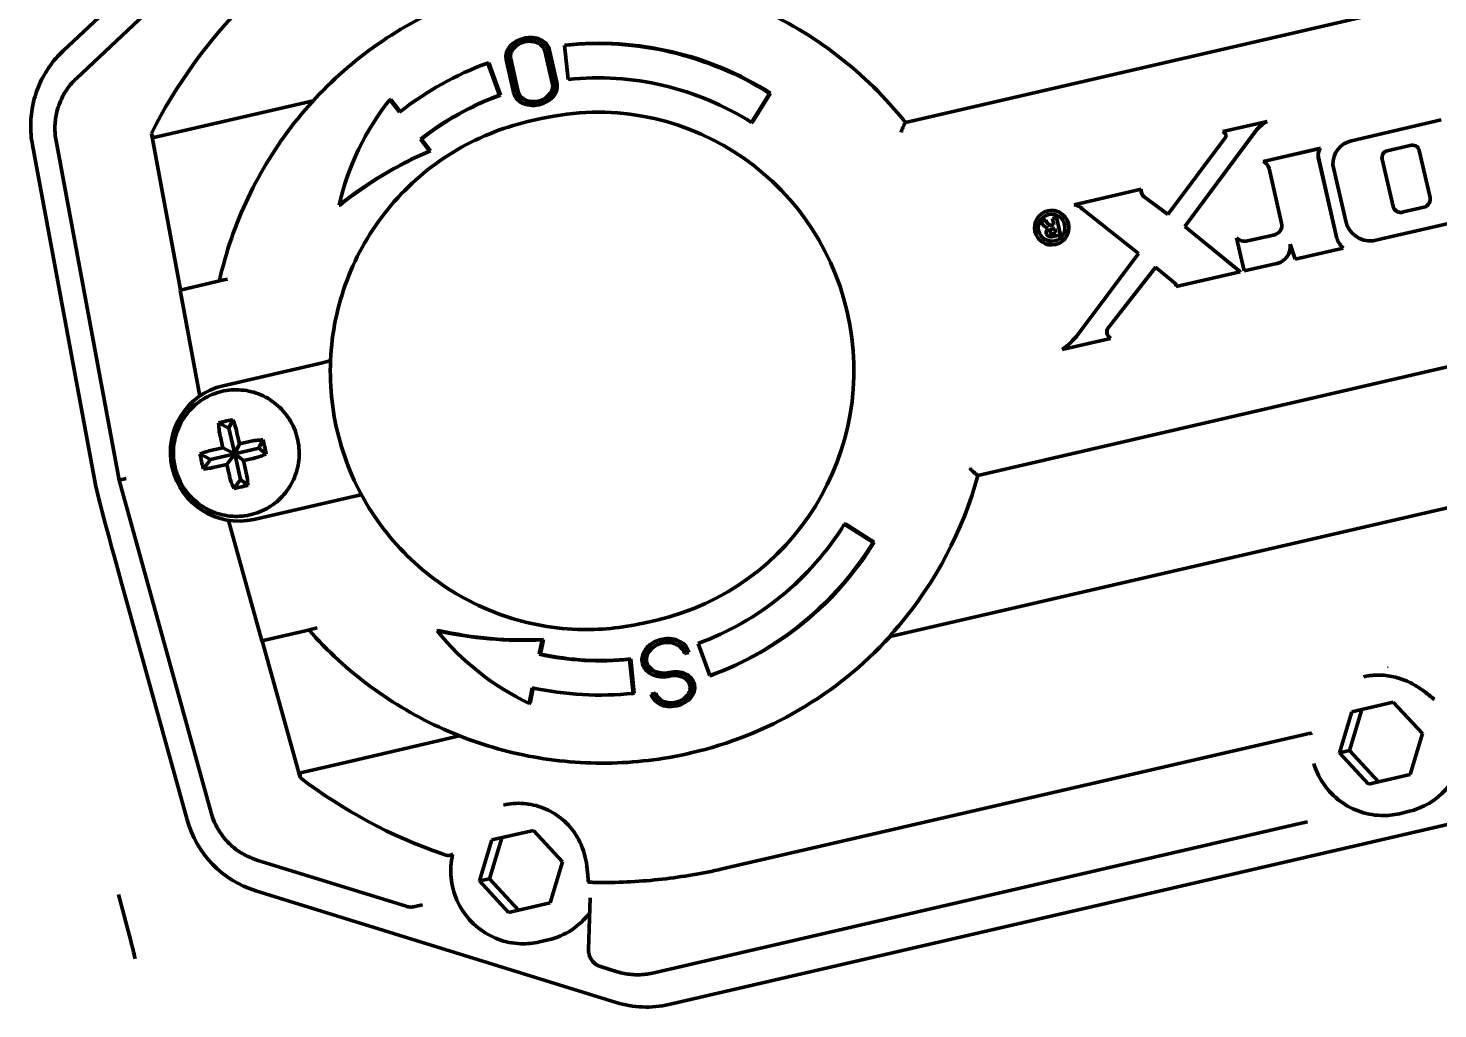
# Model space of a CAD drawing. Header units: inches. Extents: x 11 to 1621, y 11 to 1332.
# Drawn here: x 1264.19 to 1267.427, y 302.625 to 304.875 of the extents above; entities that cross this region are included whole.
import ezdxf

# ---------------------------------------------------------------- set-up
doc = ezdxf.new("R2010")
doc.units = ezdxf.units.IN
doc.header["$LTSCALE"] = 48
doc.header["$MEASUREMENT"] = 0
doc.layers.add('Dimension (ANSI)', color=7, linetype='Continuous', lineweight=25)
doc.layers.add('Visible (ANSI)', color=7, linetype='Continuous', lineweight=50)
doc.styles.add('Dimension Text', font='tahoma.ttf')
doc.dimstyles.new('ELC FT', dxfattribs={"dimscale": 48, "dimtxt": 0.12, "dimasz": 0.098425, "dimexe": 0.05, "dimexo": 0.1, "dimgap": 0.031496, "dimtad": 1, "dimdec": 5, "dimzin": 3, "dimdsep": 46, "dimlunit": 4, "dimtxsty": 'Dimension Text', "dimcen": 0.09, "dimdle": 0.5, "dimclrd": 5, "dimclre": 5, "dimclrt": 256, "dimadec": 1, "dimazin": 3, "dimtfac": 0.833333, "dimtofl": 0, "dimtmove": 0, "dimatfit": 3, "dimfxl": 0, "dimfrac": 2, "dimtolj": 1, "dimtzin": 0, "dimlwd": 25, "dimlwe": 25, "dimarcsym": 0})

# ---------------------------------------------------------------- blocks, each defined once
blk = doc.blocks.new('*D39')
at = {"layer": 'Defpoints', "color": 0, "linetype": 'Continuous', "transparency": 16777216}
for p in [(1445.072, 324.1902), (1247.197, 313.6302), (1445.072, 253.6927)]:
    blk.add_point(p, dxfattribs=at)
at = {"layer": 'Dimension (ANSI)', "color": 5, "linetype": 'Continuous', "lineweight": 25, "transparency": 16777216}
for p, q in [((1445.072, 319.3902), (1445.072, 251.2927)), ((1247.197, 308.8302), (1247.197, 251.2927)), ((1251.9214, 253.6927), (1440.3476, 253.6927))]:
    blk.add_line(p, q, dxfattribs=at)
at = {"layer": 'Dimension (ANSI)', "color": 5, "linetype": 'Continuous', "transparency": 16777216}
for points in [[(1251.9214, 254.4801), (1251.9214, 252.9053), (1247.197, 253.6927)], [(1440.3476, 254.4801), (1440.3476, 252.9053), (1445.072, 253.6927)]]:
    blk.add_solid(points, dxfattribs=at)
at = {"layer": 'Dimension (ANSI)', "linetype": 'Continuous', "lineweight": 25, "transparency": 16777216, "insert": (1346.1345, 258.8408), "char_height": 5.76, "attachment_point": 5, "style": 'Dimension Text'}
blk.add_mtext('\\A1;16\'-5 7/8"', dxfattribs=at)

msp = doc.modelspace()

# ---------------------------------------------------------------- linework, layer by layer
at = {"layer": 'Visible (ANSI)'}
for p, q in [((1264.26956, 304.823196), (1264.901177, 305.416606)), ((1268.656006, 305.225041), (1266.204423, 304.659049)), ((1264.300401, 304.760331), (1264.561961, 305.00607)), ((1265.329387, 304.852588), (1265.326883, 304.85201)), ((1265.376203, 304.823139), (1265.39374, 304.747304)), ((1265.384285, 304.824002), (1265.386789, 304.82458)), ((1265.401364, 304.750045), (1265.384285, 304.824002)), ((1265.386789, 304.82458), (1265.403867, 304.750623)), ((1265.421281, 304.836175), (1265.423785, 304.836753)), ((1265.429592, 304.757884), (1265.421281, 304.836175)), ((1265.24515, 304.795512), (1265.247653, 304.79609)), ((1265.272, 304.721502), (1265.24515, 304.795512)), ((1265.247653, 304.79609), (1265.274504, 304.72208)), ((1265.304447, 304.728722), (1265.287119, 304.803777)), ((1265.295215, 304.804425), (1265.297718, 304.805003)), ((1265.312762, 304.728435), (1265.295215, 304.804425)), ((1265.297718, 304.805003), (1265.315265, 304.729013)), ((1265.401364, 304.750045), (1265.403867, 304.750623)), ((1265.272, 304.721502), (1265.274504, 304.72208)), ((1265.312762, 304.728435), (1265.315265, 304.729013)), ((1265.850957, 304.659097), (1265.892219, 304.725765)), ((1265.894722, 304.726343), (1265.85346, 304.659675)), ((1265.892219, 304.725765), (1265.894722, 304.726343)), ((1264.843913, 304.708601), (1264.574806, 304.646473)), ((1265.020035, 304.711215), (1265.022539, 304.711793)), ((1265.042333, 304.682482), (1265.020035, 304.711215)), ((1265.022539, 304.711793), (1265.044168, 304.683921)), ((1265.362045, 304.699707), (1265.364549, 304.700285)), ((1265.337344, 304.660896), (1265.367386, 304.667832)), ((1265.850957, 304.659097), (1265.85346, 304.659675)), ((1267.035008, 304.661521), (1266.933232, 304.63808)), ((1267.035008, 304.661521), (1267.035258, 304.661579)), ((1267.434651, 304.664721), (1267.228725, 304.617179)), ((1264.3982, 303.837992), (1264.253587, 304.616634)), ((1264.539476, 304.274665), (1264.472734, 304.634026)), ((1264.478212, 304.624173), (1264.574806, 304.646473)), ((1265.090533, 304.62037), (1265.093036, 304.620948)), ((1265.111395, 304.593485), (1265.090533, 304.62037)), ((1265.093036, 304.620948), (1265.113899, 304.594063)), ((1266.938819, 304.624109), (1266.806958, 304.448071)), ((1266.845737, 304.420138), (1267.007867, 304.638505)), ((1267.008118, 304.638563), (1266.845987, 304.420196)), ((1266.933232, 304.63808), (1266.933482, 304.638138)), ((1264.344946, 303.82372), (1264.199353, 304.607638)), ((1265.111395, 304.593485), (1265.113899, 304.594063)), ((1267.157085, 304.599643), (1267.025893, 304.569696)), ((1267.026143, 304.569754), (1267.157335, 304.599701)), ((1267.157085, 304.599643), (1267.157335, 304.599701)), ((1267.311026, 304.593948), (1267.36324, 304.606003)), ((1267.36349, 304.606061), (1267.36324, 304.606003)), ((1267.384606, 304.594417), (1267.408769, 304.489757)), ((1267.025893, 304.569696), (1267.026143, 304.569754)), ((1267.039681, 304.553518), (1267.068275, 304.428276)), ((1267.195176, 304.392676), (1267.15264, 304.578982)), ((1267.152891, 304.57904), (1267.195427, 304.392734)), ((1267.185793, 304.561872), (1267.215644, 304.432571)), ((1267.299589, 304.574566), (1267.299338, 304.574508)), ((1267.324285, 304.466453), (1267.299338, 304.574508)), ((1267.324535, 304.466511), (1267.299589, 304.574566)), ((1266.745632, 304.505648), (1266.591727, 304.470116)), ((1266.745632, 304.505648), (1266.745882, 304.505706)), ((1266.752297, 304.488436), (1266.752547, 304.488494)), ((1266.806958, 304.448071), (1266.752297, 304.488436)), ((1266.752547, 304.488494), (1266.807075, 304.448228)), ((1264.905933, 304.469492), (1264.90343, 304.468914)), ((1266.531066, 304.456111), (1266.531316, 304.456169)), ((1266.610157, 304.461152), (1266.739929, 304.358587)), ((1267.394879, 304.464423), (1267.347921, 304.453582)), ((1266.526195, 304.434799), (1266.516127, 304.432474)), ((1266.526195, 304.434799), (1266.526446, 304.434857)), ((1266.54534, 304.424118), (1266.539436, 304.422755)), ((1266.551157, 304.440562), (1266.541953, 304.438437)), ((1266.541953, 304.438437), (1266.54534, 304.424118)), ((1266.551408, 304.44062), (1266.551157, 304.440562)), ((1266.560225, 304.401286), (1266.551157, 304.440562)), ((1266.551408, 304.44062), (1266.560475, 304.401343)), ((1267.297628, 304.391555), (1267.485388, 304.434903)), ((1266.370884, 303.84896), (1268.820964, 304.414605)), ((1266.540117, 304.414005), (1266.547292, 304.415661)), ((1266.540442, 304.396718), (1266.560225, 304.401286)), ((1266.54963, 304.405535), (1266.541635, 304.403689)), ((1266.547292, 304.415661), (1266.54963, 304.405535)), ((1266.560225, 304.401286), (1266.560475, 304.401343)), ((1266.845987, 304.420196), (1266.845737, 304.420138)), ((1266.97286, 304.316552), (1266.845737, 304.420138)), ((1266.845987, 304.420196), (1266.97311, 304.31661)), ((1266.96479, 304.394218), (1266.96504, 304.394276)), ((1266.96479, 304.394218), (1266.982181, 304.318295)), ((1267.049666, 304.400639), (1266.990046, 304.387029)), ((1266.990296, 304.387087), (1267.049916, 304.400696)), ((1267.049666, 304.400639), (1267.049916, 304.400696)), ((1267.195176, 304.392676), (1267.195427, 304.392734)), ((1267.278622, 304.387398), (1267.297628, 304.391555)), ((1266.548893, 304.378894), (1266.549143, 304.378952)), ((1266.739929, 304.358587), (1266.600839, 304.172904)), ((1267.088052, 304.37964), (1267.09909, 304.345011)), ((1267.09909, 304.345011), (1267.209741, 304.370269)), ((1267.209992, 304.370327), (1267.209741, 304.370269)), ((1266.668303, 304.185164), (1266.778989, 304.326836)), ((1266.779114, 304.326734), (1266.668553, 304.185222)), ((1266.778989, 304.326836), (1266.822698, 304.29122)), ((1266.982181, 304.318295), (1267.057504, 304.335518)), ((1267.057504, 304.335518), (1267.057754, 304.335575)), ((1264.538492, 304.274438), (1264.638662, 304.297564)), ((1264.638662, 304.297564), (1264.647595, 304.299627)), ((1266.97286, 304.316552), (1266.82633, 304.282723)), ((1266.97311, 304.31661), (1266.97286, 304.316552)), ((1264.583679, 304.031137), (1264.538492, 304.274438)), ((1266.667154, 304.181719), (1266.667404, 304.181776)), ((1266.668303, 304.185164), (1266.668553, 304.185222)), ((1266.674958, 304.162784), (1266.564078, 304.137708)), ((1266.675209, 304.162842), (1266.674958, 304.162784)), ((1264.86559, 304.10752), (1264.637086, 304.054766)), ((1264.876537, 304.110048), (1264.86559, 304.10752)), ((1266.168975, 303.4791), (1268.653314, 304.052655)), ((1264.65024, 303.95746), (1264.627022, 303.96946)), ((1264.65024, 303.95746), (1264.659595, 303.976782)), ((1264.636845, 303.912408), (1264.630428, 303.940206)), ((1264.663865, 303.898443), (1264.65024, 303.95746)), ((1264.668978, 303.946746), (1264.674878, 303.921189)), ((1264.608186, 303.905792), (1264.636845, 303.912408)), ((1264.636845, 303.912408), (1264.663865, 303.898443)), ((1264.663865, 303.898443), (1264.674878, 303.921189)), ((1264.663865, 303.898443), (1264.719452, 303.911276)), ((1264.674878, 303.921189), (1264.698324, 303.926602)), ((1264.719452, 303.911276), (1264.728833, 303.930653)), ((1264.719452, 303.911276), (1264.736315, 303.898023)), ((1264.584124, 303.898094), (1264.608279, 303.88561)), ((1264.608279, 303.88561), (1264.592096, 303.863874)), ((1264.663865, 303.898443), (1264.608279, 303.88561)), ((1264.645702, 303.874047), (1264.617749, 303.867594)), ((1264.645702, 303.874047), (1264.663865, 303.898443)), ((1264.651732, 303.847925), (1264.645702, 303.874047)), ((1264.663865, 303.898443), (1264.67749, 303.839426)), ((1264.663865, 303.898443), (1264.683734, 303.882828)), ((1264.706474, 303.888077), (1264.683734, 303.882828)), ((1264.683734, 303.882828), (1264.689248, 303.858946)), ((1264.414895, 303.841847), (1264.3982, 303.837992)), ((1264.67749, 303.839426), (1264.662146, 303.818817)), ((1264.67749, 303.839426), (1264.694078, 303.826389)), ((1264.609557, 303.07476), (1264.3982, 303.837992)), ((1264.707937, 303.747878), (1264.93644, 303.800632)), ((1264.947388, 303.80316), (1264.93644, 303.800632)), ((1264.726136, 303.46924), (1264.649577, 303.745704)), ((1266.066381, 303.737413), (1266.063878, 303.736835)), ((1266.063878, 303.736835), (1266.130189, 303.695002)), ((1266.066381, 303.737413), (1266.132693, 303.69558)), ((1266.132693, 303.69558), (1266.130189, 303.695002)), ((1264.40253, 303.607411), (1264.55453, 303.058523)), ((1265.603034, 303.510065), (1265.633077, 303.517001)), ((1264.826306, 303.492366), (1264.726136, 303.46924)), ((1264.826306, 303.492366), (1264.853654, 303.49868)), ((1265.128875, 303.492402), (1265.131379, 303.49298)), ((1264.814149, 303.155195), (1264.72712, 303.469467)), ((1265.370402, 303.471604), (1265.363436, 303.438295)), ((1265.372905, 303.472182), (1265.365939, 303.438873)), ((1265.372905, 303.472182), (1265.370402, 303.471604)), ((1265.645035, 303.472637), (1265.642531, 303.472059)), ((1265.728463, 303.463331), (1265.755313, 303.389321)), ((1265.363436, 303.438295), (1265.365939, 303.438873)), ((1265.573375, 303.427526), (1265.570871, 303.426948)), ((1265.570871, 303.426948), (1265.579182, 303.348658)), ((1265.573375, 303.427526), (1265.581686, 303.349236)), ((1265.607815, 303.419763), (1265.610318, 303.420341)), ((1265.696682, 303.440199), (1265.704504, 303.442157)), ((1265.696682, 303.440199), (1265.699185, 303.440777)), ((1265.707008, 303.442735), (1265.699185, 303.440777)), ((1265.704504, 303.442157), (1265.707008, 303.442735)), ((1265.660115, 303.395909), (1265.660187, 303.395926)), ((1265.660187, 303.395926), (1265.66269, 303.396504)), ((1265.661892, 303.388189), (1265.661947, 303.388202)), ((1265.755313, 303.389321), (1265.757817, 303.389899)), ((1265.347342, 303.36134), (1265.339897, 303.32574)), ((1265.349623, 303.360851), (1265.342401, 303.326318)), ((1265.717547, 303.368156), (1265.72005, 303.368734)), ((1265.342401, 303.326318), (1265.339897, 303.32574)), ((1265.581686, 303.349236), (1265.579182, 303.348658)), ((1265.628514, 303.348508), (1265.620659, 303.346695)), ((1265.628514, 303.348508), (1265.631017, 303.349086)), ((1267.229809, 303.306423), (1267.324891, 303.328374)), ((1267.324891, 303.328374), (1267.391607, 303.256296)), ((1265.677808, 303.319783), (1265.680312, 303.320361)), ((1267.201443, 303.212393), (1267.229809, 303.306423)), ((1267.223975, 303.217595), (1267.252341, 303.311625)), ((1264.911347, 303.188754), (1265.180454, 303.250882)), ((1267.124384, 303.255211), (1265.783447, 302.945632)), ((1267.391607, 303.256296), (1267.363241, 303.162266)), ((1265.711438, 303.211847), (1265.708935, 303.211269)), ((1267.201443, 303.212393), (1267.223975, 303.217595)), ((1267.268158, 303.140315), (1267.201443, 303.212393)), ((1267.29069, 303.145517), (1267.223975, 303.217595)), ((1264.911347, 303.188754), (1264.814753, 303.166454)), ((1267.363241, 303.162266), (1267.268158, 303.140315)), ((1265.661157, 302.634559), (1267.721992, 303.11034)), ((1267.3592, 303.07709), (1267.339171, 303.072466)), ((1265.254709, 303.012058), (1265.349791, 303.034009)), ((1265.349791, 303.034009), (1265.416507, 302.961931)), ((1265.623416, 302.706657), (1267.11018, 303.049904)), ((1267.11018, 303.049904), (1267.127704, 303.05395)), ((1265.226342, 302.918028), (1265.254709, 303.012058)), ((1265.248875, 302.92323), (1265.277241, 303.01726)), ((1265.057438, 302.85992), (1264.714625, 302.966127)), ((1265.416507, 302.961931), (1265.38814, 302.867901)), ((1265.226342, 302.918028), (1265.248875, 302.92323)), ((1265.293058, 302.84595), (1265.226342, 302.918028)), ((1265.31559, 302.851152), (1265.248875, 302.92323)), ((1264.39716, 302.886723), (1264.425005, 302.780941)), ((1264.712113, 302.895525), (1265.53994, 302.639054)), ((1265.476658, 302.760439), (1265.480559, 302.879463)), ((1265.077794, 302.859168), (1265.095318, 302.863214)), ((1265.38814, 302.867901), (1265.293058, 302.84595)), ((1265.3841, 302.782725), (1265.364071, 302.778101)), ((1265.542452, 302.709656), (1265.504348, 302.721462))]:
    msp.add_line(p, q, dxfattribs=at)
for centre, major_axis, ratio, start_param, end_param in [((1265.517756, 304.096462), (-0.26569, 1.150831), 0.99144486, 0.55627507, 0.87303261), ((1265.505239, 304.093572), (-0.203696, 0.882304), 0.99144486, 5.16218584, 5.64696599), ((1265.335029, 304.813785), (-0.047355, -0.012521), 0.79756308, 4.67368129, 6.21734593), ((1265.336319, 304.814083), (-0.048051, -0.009506), 0.79756308, 3.15238793, 4.75109667), ((1265.338822, 304.814661), (-0.048051, -0.009506), 0.79756308, 3.15238793, 4.75109667), ((1265.500232, 304.092416), (-0.16827, 0.728859), 0.99144486, 5.49778714, 6.16101226), ((1265.502735, 304.092994), (-0.16827, 0.728859), 0.99144486, 5.49778714, 6.16101226), ((1265.500232, 304.092416), (-0.16827, 0.728859), 0.99144486, 0.12217305, 0.43633231), ((1265.353903, 304.737933), (-0.047355, -0.012521), 0.7975631, 1.53200562, 3.13079937), ((1265.356407, 304.738511), (-0.047355, -0.012521), 0.7975631, 1.53200562, 3.13079937), ((1265.500232, 304.092416), (-0.150558, 0.652137), 0.99144486, 5.49778714, 6.16101226), ((1265.500232, 304.092416), (-0.150558, 0.652137), 0.99144486, 0.12217305, 0.43633231), ((1265.502735, 304.092994), (-0.150558, 0.652137), 0.99144486, 0.12217305, 0.43633231), ((1265.35261, 304.737634), (-0.048051, -0.009506), 0.79756308, 6.26774272, 7.89268932), ((1265.500232, 304.092416), (0.132845, -0.575415), 0.99144486, 0, 3.14159265), ((1265.487903, 304.331382), (-0.136007, 0.589112), 0.99144486, 0.66615629, 1.11619718), ((1267.070951, 304.590794), (-0.017856, 0.077341), 0.99144486, 0.24530749, 0.70060896), ((1267.071202, 304.590852), (-0.017856, 0.077341), 0.99144486, 0.24530749, 0.70060896), ((1266.928793, 304.625968), (0.004439, 0.012112), 0.99660889, 5.52237988, 6.28318531), ((1266.932472, 304.629318), (0.002326, -0.007901), 0.99150391, 0.60185146, 1.57079633), ((1267.241321, 304.562623), (-0.012595, 0.054556), 0.99144486, 0, 1.35921417), ((1265.471018, 303.748388), (-0.206657, 0.895129), 0.99144486, 0.17691774, 0.44365048), ((1265.473521, 303.748966), (-0.206657, 0.895129), 0.99144486, 0.17691774, 0.44365048), ((1267.176675, 304.584468), (-0.005594, 0.024229), 0.99144486, 0.68904846, 1.56834889), ((1267.176926, 304.584526), (0.005594, -0.024229), 0.99144486, 3.83064112, 4.70994154), ((1267.314603, 304.578454), (-0.003577, 0.015495), 0.99144486, 0, 1.59660273), ((1267.314853, 304.578511), (-0.003577, 0.015495), 0.99144486, 0, 1.59660273), ((1267.368922, 304.590796), (-0.003652, 0.01582), 0.99144486, 4.71238898, 6.41501448), ((1267.369172, 304.590854), (-0.003652, 0.01582), 0.99144486, 0.00798117, 0.13182917), ((1267.013231, 304.5447), (0.006326, -0.027399), 0.99144486, 1.66489368, 2.44158534), ((1266.764499, 304.503101), (-0.0147, 0.012231), 0.9976346, 0.56679206, 1.57079633), ((1266.764749, 304.503159), (0.004315, -0.018691), 0.99144486, 4.35415705, 5.35816131), ((1267.390491, 304.483431), (0.004388, -0.019007), 0.99144486, 0, 1.67618983), ((1266.540229, 304.417561), (-0.008914, 0.038609), 0.99144486, 3.14159265, 6.28318531), ((1266.586036, 304.434326), (-0.008162, 0.035354), 0.99144486, 5.31991344, 5.89561957), ((1267.341679, 304.470469), (0.00405, -0.017544), 0.99144486, 4.71238898, 6.41140571), ((1267.34193, 304.470527), (0.00405, -0.017544), 0.99144486, 4.71238898, 6.27598879), ((1266.540229, 304.417561), (-0.006994, 0.030293), 0.99144486, 0.00416795, 3.1374247), ((1266.536455, 304.436839), (-0.004717, 0.020433), 0.99144486, 1.55551718, 2.72120886), ((1266.542046, 304.439091), (-0.00261, -0.016336), 0.99389083, 5.13794773, 6.28318531), ((1266.542297, 304.439148), (0.003726, -0.016139), 0.99144486, 4.74959276, 5.89483034), ((1267.046178, 304.423231), (0.005143, -0.022276), 0.99144486, 6.20884291, 7.8515342), ((1267.271707, 304.444868), (0.013023, -0.056407), 0.99144486, 4.70151732, 6.17511454), ((1266.539528, 304.406476), (-0.002739, 0.011764), 0.99144492, 0.39684615, 1.57079633), ((1266.538018, 304.407281), (0.002424, -0.010563), 0.99144489, 4.81972955, 6.28318531), ((1266.541294, 304.408908), (0.000341, -0.005219), 0.99189357, 3.3045792, 6.28318531), ((1266.541544, 304.408966), (-0.001177, 0.005097), 0.99144486, 0, 2.97860611), ((1266.983889, 304.413997), (0.006223, -0.026953), 0.99144486, 5.28446054, 6.28073787), ((1266.984139, 304.414055), (0.006223, -0.026953), 0.99144486, 5.28446054, 6.28073787), ((1267.046428, 304.423289), (0.005143, -0.022276), 0.99144486, 6.20884291, 6.27751727), ((1267.249269, 304.412271), (-0.013052, 0.056534), 0.99144486, 1.69042288, 2.15569039), ((1267.249519, 304.412329), (0.013052, -0.056534), 0.99144486, 4.83201554, 5.29728305), ((1267.047988, 304.375058), (0.009149, -0.039627), 0.99144486, 0.00937237, 1.45872318), ((1267.048238, 304.375116), (0.009149, -0.039627), 0.99144486, 0.00937237, 1.42821435), ((1266.816962, 304.283716), (0.007516, -0.005746), 0.99832139, 0.553935, 1.57079633), ((1266.476379, 304.267785), (0.035329, -0.153029), 0.99144486, 0.36919566, 0.69677144), ((1266.686863, 304.178818), (-0.016057, 0.011922), 0.99855778, 0.49968494, 1.57079633), ((1266.687113, 304.178876), (0.004515, -0.019556), 0.99144486, 4.34228419, 5.41339557), ((1266.675144, 304.180905), (0.000819, 0.008045), 0.99319149, 1.11712749, 1.57079633), ((1266.675395, 304.180963), (-0.00426, -0.006842), 0.99989766, 4.71238898, 5.16605782), ((1264.672511, 303.901322), (-0.035425, 0.153444), 0.99144486, 0, 3.14159265), ((1265.505239, 304.093572), (-0.203696, 0.882304), 0.99144486, 3.77781197, 4.21371563), ((1264.405034, 303.607989), (-0.060278, 0.217665), 0.01136565, 0.13028447, 1.57030427), ((1265.500232, 304.092416), (0.150558, -0.652137), 0.99144486, 0.12217305, 0.78539816), ((1265.500232, 304.092416), (0.16827, -0.728859), 0.99144486, 0.12217305, 0.78539816), ((1265.502735, 304.092994), (0.16827, -0.728859), 0.99144486, 0.12217305, 0.78539816), ((1265.323162, 304.38882), (0.206657, -0.895129), 0.99144486, 5.83953483, 6.10626757), ((1265.593906, 303.872231), (-0.136007, 0.589112), 0.99144486, 2.02539547, 2.47543636), ((1265.325666, 304.389398), (0.206657, -0.895129), 0.99144486, 5.83953483, 6.10626757), ((1265.507742, 304.09415), (0.203696, -0.882304), 0.99144486, 0, 0.59866805), ((1265.500232, 304.092416), (0.150558, -0.652137), 0.99144486, 5.84685299, 6.16101226), ((1265.502735, 304.092994), (0.150558, -0.652137), 0.99144486, 5.84685299, 6.16101226), ((1265.669662, 303.358008), (-0.04802, -0.009499), 0.79808266, 3.15856803, 4.75347133), ((1265.672166, 303.358586), (-0.04802, -0.009499), 0.79808266, 3.15856803, 4.75347133), ((1267.321561, 303.240125), (-0.037639, 0.163034), 0.99144486, 6.10942715, 6.10944288), ((1265.500232, 304.092416), (0.16827, -0.728859), 0.99144486, 5.84685299, 6.16101226), ((1265.669662, 303.358008), (-0.047355, -0.012521), 0.79756308, 1.53208864, 3.07939024), ((1265.672166, 303.358586), (-0.047355, -0.012521), 0.79756308, 1.53208864, 3.07939024), ((1265.668373, 303.35771), (-0.048051, -0.009506), 0.79756308, 0.03959973, 1.60950401), ((1267.321561, 303.240125), (0.037639, -0.163034), 0.99144486, 0, 1.22415952), ((1265.517756, 304.096462), (-0.26569, 1.150831), 0.99144486, 2.26856004, 2.58531758), ((1264.780192, 303.121196), (-0.053138, 0.230166), 0.99144486, 1.61442956, 2.61799388), ((1265.34646, 302.945759), (0.037639, -0.163034), 0.99144486, 0, 0.70056074), ((1265.608019, 302.864725), (0.053138, -0.230166), 0.99144486, 5.75958653, 6.28318531)]:
    msp.add_ellipse(centre, major_axis=major_axis, ratio=ratio, start_param=start_param, end_param=end_param, dxfattribs=at)
for major_axis in [(0.008914, -0.038609), (0.006994, -0.030293)]:
    msp.add_ellipse((1266.539979, 304.417503), major_axis=major_axis, ratio=0.99144486, dxfattribs=at)
for points, knots in [([(1265.301543, 304.975876), (1265.236149, 304.960779), (1265.172472, 304.938258), (1265.051732, 304.879494), (1264.994673, 304.843253), (1264.890027, 304.758867), (1264.842444, 304.710725), (1264.759129, 304.604947), (1264.723401, 304.547316), (1264.665584, 304.425446), (1264.643496, 304.361213), (1264.628779, 304.295283)], [4.71238898, 4.71238898, 4.71238898, 4.71238898, 4.93657427, 4.93657427, 5.16075957, 5.16075957, 5.38494486, 5.38494486, 5.60913015, 5.60913015, 5.83331544, 5.83331544, 5.83331544, 5.83331544]), ([(1265.295215, 304.804425), (1265.294557, 304.807523), (1265.294531, 304.810787), (1265.295865, 304.817605), (1265.297292, 304.821166), (1265.301645, 304.828006), (1265.304571, 304.831277), (1265.31163, 304.837014), (1265.315758, 304.839477), (1265.322951, 304.842484), (1265.325805, 304.843404), (1265.328709, 304.844078)], [0, 0, 0, 0, 0.00030354202, 0.00030354202, 0.00061946464, 0.00061946464, 0.00093538727, 0.00093538727, 0.0012513099, 0.0012513099, 0.00144457289, 0.00144457289, 0.00144457289, 0.00144457289]), ([(1265.297718, 304.805003), (1265.297061, 304.808101), (1265.297034, 304.811365), (1265.298368, 304.818183), (1265.299796, 304.821744), (1265.304149, 304.828584), (1265.307075, 304.831855), (1265.314133, 304.837592), (1265.318261, 304.840055), (1265.325065, 304.842899), (1265.327497, 304.843715), (1265.329974, 304.844352)], [0, 0, 0, 0, 0.00030354202, 0.00030354202, 0.00061946464, 0.00061946464, 0.00093538727, 0.00093538727, 0.0012513099, 0.0012513099, 0.00141702244, 0.00141702244, 0.00141702244, 0.00141702244]), ([(1265.328709, 304.844078), (1265.331614, 304.844746), (1265.334582, 304.845171), (1265.342365, 304.845625), (1265.347155, 304.845223), (1265.356015, 304.843164), (1265.36008, 304.841508), (1265.366992, 304.837271), (1265.369837, 304.834698), (1265.374027, 304.829156), (1265.375435, 304.826211), (1265.376203, 304.823139)], [0, 0, 0, 0, 0.00019559799, 0.00019559799, 0.0005153376, 0.0005153376, 0.0008350772, 0.0008350772, 0.0011548168, 0.0011548168, 0.00146202621, 0.00146202621, 0.00146202621, 0.00146202621]), ([(1264.26956, 304.823196), (1264.258105, 304.812434), (1264.247733, 304.800508), (1264.229567, 304.774809), (1264.221773, 304.761035), (1264.209074, 304.732195), (1264.20417, 304.717128), (1264.197444, 304.686305), (1264.195623, 304.670549), (1264.195136, 304.638979), (1264.196469, 304.623165), (1264.199353, 304.607638)], [5.23598776, 5.23598776, 5.23598776, 5.23598776, 5.43670062, 5.43670062, 5.63741348, 5.63741348, 5.83812635, 5.83812635, 6.03883921, 6.03883921, 6.23955208, 6.23955208, 6.23955208, 6.23955208]), ([(1264.300401, 304.760331), (1264.292761, 304.753153), (1264.285843, 304.7452), (1264.273729, 304.728063), (1264.268533, 304.718879), (1264.260067, 304.699652), (1264.256798, 304.689608), (1264.252315, 304.669063), (1264.251101, 304.658561), (1264.250776, 304.637521), (1264.251665, 304.626982), (1264.253587, 304.616634)], [5.23598776, 5.23598776, 5.23598776, 5.23598776, 5.43670062, 5.43670062, 5.63741348, 5.63741348, 5.83812635, 5.83812635, 6.03883921, 6.03883921, 6.23955208, 6.23955208, 6.23955208, 6.23955208]), ([(1265.39374, 304.747304), (1265.394402, 304.744207), (1265.394433, 304.740943), (1265.393109, 304.734123), (1265.391686, 304.730561), (1265.387343, 304.723714), (1265.384421, 304.720439), (1265.377371, 304.714691), (1265.373247, 304.712223), (1265.366058, 304.709205), (1265.363205, 304.708281), (1265.360302, 304.707603)], [0, 0, 0, 0, 0.00030354202, 0.00030354202, 0.00061946464, 0.00061946464, 0.00093538727, 0.00093538727, 0.0012513099, 0.0012513099, 0.00144457289, 0.00144457289, 0.00144457289, 0.00144457289]), ([(1265.360302, 304.707603), (1265.357398, 304.706928), (1265.354432, 304.706496), (1265.346649, 304.706025), (1265.341859, 304.706416), (1265.332994, 304.708455), (1265.328926, 304.710102), (1265.322004, 304.714323), (1265.319154, 304.71689), (1265.314952, 304.722423), (1265.313536, 304.725364), (1265.312762, 304.728435)], [0, 0, 0, 0, 0.00019559799, 0.00019559799, 0.0005153376, 0.0005153376, 0.0008350772, 0.0008350772, 0.0011548168, 0.0011548168, 0.00146202621, 0.00146202621, 0.00146202621, 0.00146202621]), ([(1265.315265, 304.729013), (1265.31604, 304.725942), (1265.317455, 304.723), (1265.321657, 304.717468), (1265.324508, 304.714901), (1265.331429, 304.71068), (1265.335498, 304.709033), (1265.344362, 304.706994), (1265.349153, 304.706603), (1265.356476, 304.707047), (1265.35898, 304.707378), (1265.361447, 304.707884)], [0, 0, 0, 0, 0.00030354202, 0.00030354202, 0.00061946464, 0.00061946464, 0.00093538727, 0.00093538727, 0.0012513099, 0.0012513099, 0.00141451934, 0.00141451934, 0.00141451934, 0.00141451934]), ([(1265.337344, 304.660896), (1265.27647, 304.646842), (1265.217888, 304.622913), (1265.111196, 304.557725), (1265.063112, 304.516468), (1264.982253, 304.420775), (1264.949516, 304.366336), (1264.902689, 304.249751), (1264.888641, 304.187609), (1264.880677, 304.0619), (1264.886792, 303.99835), (1264.9186, 303.876305), (1264.944297, 303.817831), (1265.012685, 303.711935), (1265.055354, 303.664524), (1265.153324, 303.585615), (1265.20859, 303.554107), (1265.326094, 303.510202), (1265.388298, 303.497778), (1265.501941, 303.493666), (1265.553246, 303.498571), (1265.603034, 303.510065)], [4.71238898, 4.71238898, 4.71238898, 4.71238898, 5.03139406, 5.03139406, 5.35059984, 5.35059984, 5.67032244, 5.67032244, 5.99066489, 5.99066489, 6.311486, 6.311486, 6.63246431, 6.63246431, 6.95322031, 6.95322031, 7.2734557, 7.2734557, 7.59307009, 7.59307009, 7.85398163, 7.85398163, 7.85398163, 7.85398163]), ([(1266.194321, 304.636513), (1266.194337, 304.63656), (1266.194353, 304.636606), (1266.195024, 304.638519), (1266.195704, 304.640393), (1266.19707, 304.644027), (1266.197756, 304.645789), (1266.199401, 304.649853), (1266.20035, 304.652056), (1266.201966, 304.655484), (1266.202643, 304.656779), (1266.203732, 304.658514), (1266.204145, 304.658984), (1266.204423, 304.659049)], [-0.1721933898, -0.1721933898, -0.1721933898, -0.1721933898, -0.1718184134, -0.1718184134, -0.1567125346, -0.1567125346, -0.1418902288, -0.1418902288, -0.1207682679, -0.1207682679, -0.102689002, -0.102689002, -0.0859092065, -0.0859092065, -0.0859092065, -0.0859092065]), ([(1264.478212, 304.624173), (1264.4773, 304.625386), (1264.476471, 304.626566), (1264.474319, 304.62997), (1264.473312, 304.632061), (1264.472734, 304.634026)], [-1.0310487655, -1.0310487655, -1.0310487655, -1.0310487655, -1.013589241, -1.013589241, -0.9796005914, -0.9796005914, -0.9796005914, -0.9796005914]), ([(1264.526757, 303.867672), (1264.53025, 303.85254), (1264.536173, 303.83797), (1264.552283, 303.811434), (1264.562464, 303.799469), (1264.58605, 303.779371), (1264.599445, 303.771235), (1264.628081, 303.759622), (1264.643313, 303.756137), (1264.674069, 303.754165), (1264.689586, 303.75567), (1264.719345, 303.763508), (1264.733582, 303.769836), (1264.759353, 303.786674), (1264.77088, 303.797184), (1264.790074, 303.82133), (1264.79773, 303.834968), (1264.808399, 303.864003), (1264.8114, 303.8794), (1264.812437, 303.910395), (1264.810463, 303.925989), (1264.801732, 303.955789), (1264.794973, 303.969988), (1264.77735, 303.995537), (1264.766492, 304.006884), (1264.741785, 304.025562), (1264.727945, 304.032897), (1264.698693, 304.042808), (1264.683291, 304.045393), (1264.652484, 304.045557), (1264.637086, 304.043145), (1264.60784, 304.033576), (1264.593997, 304.026423), (1264.569249, 304.008101), (1264.558352, 303.996931), (1264.540591, 303.971694), (1264.533739, 303.957625), (1264.524773, 303.928003), (1264.52267, 303.912451), (1264.523296, 303.887104), (1264.52454, 303.877276), (1264.526757, 303.867672)], [0, 0, 0, 0, 0.32127754, 0.32127754, 0.64230607, 0.64230607, 0.96267998, 0.96267998, 1.28224411, 1.28224411, 1.60116554, 1.60116554, 1.91987519, 1.91987519, 2.23889154, 2.23889154, 2.55860446, 2.55860446, 2.87912019, 2.87912019, 3.20022979, 3.20022979, 3.52149878, 3.52149878, 3.84243249, 3.84243249, 4.16266096, 4.16266096, 4.48208598, 4.48208598, 4.80093116, 4.80093116, 5.11965909, 5.11965909, 5.4387804, 5.4387804, 5.75864156, 5.75864156, 6.0792897, 6.0792897, 6.28318531, 6.28318531, 6.28318531, 6.28318531]), ([(1264.627022, 303.96946), (1264.631652, 303.970684), (1264.636228, 303.971809), (1264.646669, 303.97422), (1264.653043, 303.975565), (1264.659595, 303.976782)], [-1.0564021148, -1.0564021148, -1.0564021148, -1.0564021148, -1.0213849544, -1.0213849544, -0.9740437362, -0.9740437362, -0.9740437362, -0.9740437362]), ([(1264.630428, 303.940206), (1264.629685, 303.943557), (1264.62903, 303.946856), (1264.627612, 303.956077), (1264.627102, 303.962951), (1264.627022, 303.96946)], [-0.8558635052, -0.8558635052, -0.8558635052, -0.8558635052, -0.8315863574, -0.8315863574, -0.7845379793, -0.7845379793, -0.7845379793, -0.7845379793]), ([(1264.659595, 303.976782), (1264.660933, 303.973401), (1264.662199, 303.970021), (1264.665366, 303.960689), (1264.66731, 303.953692), (1264.668978, 303.946746)], [-1.1663684872, -1.1663684872, -1.1663684872, -1.1663684872, -1.1398487924, -1.1398487924, -1.0899043471, -1.0899043471, -1.0899043471, -1.0899043471]), ([(1264.584124, 303.898094), (1264.587858, 303.899624), (1264.591646, 303.901047), (1264.59925, 303.903512), (1264.603662, 303.904703), (1264.608186, 303.905792)], [-1.1515257425, -1.1515257425, -1.1515257425, -1.1515257425, -1.1215678958, -1.1215678958, -1.088655892, -1.088655892, -1.088655892, -1.088655892]), ([(1264.728833, 303.930653), (1264.730208, 303.925387), (1264.731475, 303.920199), (1264.7339, 303.909697), (1264.735148, 303.903925), (1264.736315, 303.898023)], [-1.0602807585, -1.0602807585, -1.0602807585, -1.0602807585, -1.0211974136, -1.0211974136, -0.9781499652, -0.9781499652, -0.9781499652, -0.9781499652]), ([(1264.584124, 303.898094), (1264.585189, 303.892455), (1264.586361, 303.886953), (1264.588897, 303.875966), (1264.590403, 303.869958), (1264.592096, 303.863874)], [0.9818741699, 0.9818741699, 0.9818741699, 0.9818741699, 1.0228590161, 1.0228590161, 1.0677939785, 1.0677939785, 1.0677939785, 1.0677939785]), ([(1264.736315, 303.898023), (1264.728143, 303.89447), (1264.718842, 303.891215), (1264.709287, 303.888747), (1264.707893, 303.888411), (1264.706474, 303.888077)], [-1.1647429185, -1.1647429185, -1.1647429185, -1.1647429185, -1.0999329538, -1.0999329538, -1.0892096269, -1.0892096269, -1.0892096269, -1.0892096269]), ([(1264.617749, 303.867594), (1264.612057, 303.866342), (1264.606366, 303.865301), (1264.598287, 303.864328), (1264.595209, 303.86407), (1264.592096, 303.863874)], [-0.8666689291, -0.8666689291, -0.8666689291, -0.8666689291, -0.8255777353, -0.8255777353, -0.8021974433, -0.8021974433, -0.8021974433, -0.8021974433]), ([(1264.662146, 303.818817), (1264.659106, 303.825049), (1264.656298, 303.831979), (1264.653391, 303.841335), (1264.652534, 303.844588), (1264.651732, 303.847925)], [-1.1622365962, -1.1622365962, -1.1622365962, -1.1622365962, -1.111614758, -1.111614758, -1.0873376103, -1.0873376103, -1.0873376103, -1.0873376103]), ([(1264.689248, 303.858946), (1264.690794, 303.851973), (1264.692114, 303.844831), (1264.693416, 303.834603), (1264.693793, 303.8305), (1264.694078, 303.826389)], [-0.8718446075, -0.8718446075, -0.8718446075, -0.8718446075, -0.8219001622, -0.8219001622, -0.7918420458, -0.7918420458, -0.7918420458, -0.7918420458]), ([(1266.352571, 303.864935), (1266.352604, 303.8649), (1266.352638, 303.864865), (1266.353995, 303.863455), (1266.355344, 303.862085), (1266.358004, 303.859443), (1266.359317, 303.85817), (1266.362456, 303.855209), (1266.364228, 303.853611), (1266.36713, 303.85117), (1266.368294, 303.850272), (1266.370023, 303.849147), (1266.370602, 303.848895), (1266.370884, 303.84896)], [-0.0003692613, -0.0003692613, -0.0003692613, -0.0003692613, 0, 0, 0.0145769195, 0.0145769195, 0.0289112975, 0.0289112975, 0.04993836, 0.04993836, 0.0681642941, 0.0681642941, 0.0851779707, 0.0851779707, 0.0851779707, 0.0851779707]), ([(1264.694078, 303.826389), (1264.687762, 303.824637), (1264.681546, 303.823075), (1264.671267, 303.820702), (1264.666752, 303.819728), (1264.662146, 303.818817)], [-1.0674606037, -1.0674606037, -1.0674606037, -1.0674606037, -1.020663621, -1.020663621, -0.9863791819, -0.9863791819, -0.9863791819, -0.9863791819]), ([(1264.834288, 303.494209), (1264.876975, 303.44574), (1264.924821, 303.401879), (1265.028649, 303.325379), (1265.084628, 303.292743), (1265.202162, 303.240191), (1265.263712, 303.220276), (1265.389569, 303.194084), (1265.453872, 303.187807), (1265.582285, 303.18918), (1265.646393, 303.19683), (1265.708935, 303.211269)], [0.4987517, 0.4987517, 0.4987517, 0.4987517, 0.71316062, 0.71316062, 0.92756955, 0.92756955, 1.14197848, 1.14197848, 1.3563874, 1.3563874, 1.57079633, 1.57079633, 1.57079633, 1.57079633]), ([(1266.168975, 303.4791), (1266.168818, 303.479064), (1266.168802, 303.479181), (1266.16903, 303.47969), (1266.169274, 303.480082), (1266.170308, 303.481569), (1266.171408, 303.482984), (1266.174634, 303.487012), (1266.177288, 303.490202), (1266.182967, 303.496971), (1266.185999, 303.500555), (1266.188825, 303.503886)], [-0.205824881, -0.205824881, -0.205824881, -0.205824881, -0.19642867, -0.19642867, -0.187032459, -0.187032459, -0.168240036, -0.168240036, -0.13477158, -0.13477158, -0.101303124, -0.101303124, -0.101303124, -0.101303124]), ([(1265.642531, 303.472059), (1265.638796, 303.471195), (1265.635126, 303.469996), (1265.628113, 303.466995), (1265.624759, 303.465194), (1265.618505, 303.461044), (1265.61562, 303.458707), (1265.609814, 303.452981), (1265.607056, 303.449461), (1265.602707, 303.441998), (1265.601102, 303.438034), (1265.59922, 303.429957), (1265.598937, 303.425837), (1265.599472, 303.420535), (1265.599669, 303.419269), (1265.599934, 303.418019)], [0, 0, 0, 0, 0.00027139177, 0.00027139177, 0.00054278354, 0.00054278354, 0.00081417531, 0.00081417531, 0.00115120127, 0.00115120127, 0.00148822723, 0.00148822723, 0.0018252532, 0.0018252532, 0.00193191967, 0.00193191967, 0.00193191967, 0.00193191967]), ([(1265.644365, 303.464129), (1265.64316, 303.46385), (1265.641962, 303.463532), (1265.635656, 303.461634), (1265.630773, 303.459373), (1265.622106, 303.453722), (1265.618326, 303.450335), (1265.612328, 303.44291), (1265.61011, 303.438879), (1265.607437, 303.430708), (1265.606975, 303.426573), (1265.607472, 303.421647), (1265.607619, 303.420699), (1265.607815, 303.419763)], [1.5332932, 1.5332932, 1.5332932, 1.5332932, 1.61439375, 1.61439375, 1.96490178, 1.96490178, 2.31540981, 2.31540981, 2.66591784, 2.66591784, 3.01642587, 3.01642587, 3.10095504, 3.10095504, 3.10095504, 3.10095504]), ([(1265.645618, 303.464403), (1265.644834, 303.464203), (1265.644055, 303.463986), (1265.63816, 303.462212), (1265.633276, 303.459951), (1265.624609, 303.4543), (1265.62083, 303.450913), (1265.614831, 303.443488), (1265.612614, 303.439457), (1265.60994, 303.431286), (1265.609479, 303.427151), (1265.609976, 303.422225), (1265.610122, 303.421277), (1265.610318, 303.420341)], [1.5614141, 1.5614141, 1.5614141, 1.5614141, 1.61439375, 1.61439375, 1.96490178, 1.96490178, 2.31540981, 2.31540981, 2.66591784, 2.66591784, 3.01642587, 3.01642587, 3.10095504, 3.10095504, 3.10095504, 3.10095504]), ([(1265.642531, 303.472059), (1265.646267, 303.47292), (1265.650091, 303.47345), (1265.65771, 303.473827), (1265.661514, 303.473678), (1265.668955, 303.472689), (1265.672571, 303.471853), (1265.6803, 303.469251), (1265.684322, 303.467296), (1265.691502, 303.462494), (1265.694682, 303.459634), (1265.699914, 303.453199), (1265.701974, 303.44962), (1265.703817, 303.44462), (1265.704194, 303.443396), (1265.704504, 303.442157)], [0, 0, 0, 0, 0.00027139177, 0.00027139177, 0.00054278354, 0.00054278354, 0.00081417531, 0.00081417531, 0.00115120127, 0.00115120127, 0.00148822723, 0.00148822723, 0.0018252532, 0.0018252532, 0.00193191967, 0.00193191967, 0.00193191967, 0.00193191967]), ([(1265.644365, 303.464129), (1265.645571, 303.464407), (1265.646787, 303.464646), (1265.653287, 303.465703), (1265.658668, 303.465812), (1265.668934, 303.464531), (1265.673816, 303.463143), (1265.682462, 303.459099), (1265.686222, 303.456447), (1265.692206, 303.450274), (1265.694433, 303.44676), (1265.696154, 303.442091), (1265.696444, 303.441151), (1265.696682, 303.440199)], [0, 0, 0, 0, 0.00008364374, 0.00008364374, 0.00044514315, 0.00044514315, 0.00080664257, 0.00080664257, 0.00116814198, 0.00116814198, 0.0015296414, 0.0015296414, 0.00161907239, 0.00161907239, 0.00161907239, 0.00161907239]), ([(1265.645035, 303.472637), (1265.648771, 303.473498), (1265.652595, 303.474028), (1265.660214, 303.474405), (1265.664017, 303.474256), (1265.671458, 303.473267), (1265.675075, 303.472431), (1265.682804, 303.469829), (1265.686826, 303.467874), (1265.694005, 303.463072), (1265.697186, 303.460212), (1265.702417, 303.453777), (1265.704478, 303.450198), (1265.70632, 303.445198), (1265.706698, 303.443974), (1265.707008, 303.442735)], [0, 0, 0, 0, 0.00027139177, 0.00027139177, 0.00054278354, 0.00054278354, 0.00081417531, 0.00081417531, 0.00115120127, 0.00115120127, 0.00148822723, 0.00148822723, 0.0018252532, 0.0018252532, 0.00193191967, 0.00193191967, 0.00193191967, 0.00193191967]), ([(1265.660115, 303.395909), (1265.658909, 303.395632), (1265.657694, 303.395392), (1265.651194, 303.394334), (1265.645813, 303.394225), (1265.635546, 303.395505), (1265.630664, 303.396892), (1265.622018, 303.400936), (1265.618258, 303.403588), (1265.612273, 303.409759), (1265.610046, 303.413273), (1265.608333, 303.417919), (1265.608049, 303.418835), (1265.607815, 303.419763)], [1.5332932, 1.5332932, 1.5332932, 1.5332932, 1.61439375, 1.61439375, 1.96490178, 1.96490178, 2.31540981, 2.31540981, 2.66591784, 2.66591784, 3.01642587, 3.01642587, 3.10095458, 3.10095458, 3.10095458, 3.10095458]), ([(1265.610318, 303.420341), (1265.610553, 303.419413), (1265.610836, 303.418497), (1265.612549, 303.413851), (1265.614776, 303.410337), (1265.620762, 303.404166), (1265.624522, 303.401514), (1265.633168, 303.39747), (1265.63805, 303.396083), (1265.648317, 303.394803), (1265.653697, 303.394912), (1265.660197, 303.39597), (1265.661413, 303.39621), (1265.662619, 303.396487)], [-3.10095458, -3.10095458, -3.10095458, -3.10095458, -3.01642587, -3.01642587, -2.66591784, -2.66591784, -2.31540981, -2.31540981, -1.96490178, -1.96490178, -1.61439375, -1.61439375, -1.5332932, -1.5332932, -1.5332932, -1.5332932]), ([(1265.661947, 303.388202), (1265.658213, 303.387336), (1265.654389, 303.386801), (1265.646771, 303.386414), (1265.642967, 303.386557), (1265.635525, 303.387536), (1265.631907, 303.388367), (1265.624175, 303.390958), (1265.62015, 303.392908), (1265.612964, 303.3977), (1265.60978, 303.400555), (1265.604539, 303.406983), (1265.602474, 303.410559), (1265.600625, 303.415557), (1265.600246, 303.41678), (1265.599934, 303.418019)], [0, 0, 0, 0, 0.00027139177, 0.00027139177, 0.00054278354, 0.00054278354, 0.00081417531, 0.00081417531, 0.00115120127, 0.00115120127, 0.00148822723, 0.00148822723, 0.0018252532, 0.0018252532, 0.00193191967, 0.00193191967, 0.00193191967, 0.00193191967]), ([(1265.661947, 303.388202), (1265.664852, 303.388876), (1265.667819, 303.389307), (1265.675601, 303.389775), (1265.680392, 303.389382), (1265.689255, 303.38734), (1265.693323, 303.385691), (1265.700243, 303.381467), (1265.703093, 303.3789), (1265.707293, 303.373366), (1265.708707, 303.370423), (1265.70948, 303.367353)], [0, 0, 0, 0, 0.00019559799, 0.00019559799, 0.0005153376, 0.0005153376, 0.0008350772, 0.0008350772, 0.0011548168, 0.0011548168, 0.00146202621, 0.00146202621, 0.00146202621, 0.00146202621]), ([(1267.298961, 303.39038), (1267.296085, 303.390531), (1267.293206, 303.390602), (1267.287448, 303.390582), (1267.28457, 303.390492), (1267.278823, 303.390151), (1267.275955, 303.3899), (1267.270238, 303.389239), (1267.267388, 303.388828), (1267.261718, 303.387849), (1267.258896, 303.38728), (1267.256092, 303.386633)], [4.435361612, 4.435361612, 4.435361612, 4.435361612, 4.490767086, 4.490767086, 4.546172559, 4.546172559, 4.601578033, 4.601578033, 4.656983507, 4.656983507, 4.71238898, 4.71238898, 4.71238898, 4.71238898]), ([(1267.419502, 303.334362), (1267.417399, 303.336058), (1267.415169, 303.337905), (1267.408826, 303.343129), (1267.404362, 303.346784), (1267.392504, 303.35583), (1267.384451, 303.361469), (1267.36762, 303.371313), (1267.358779, 303.375697), (1267.339213, 303.383362), (1267.328214, 303.386467), (1267.311136, 303.389382), (1267.305047, 303.390061), (1267.298961, 303.39038)], [0.052568597, 0.052568597, 0.052568597, 0.052568597, 0.088497796, 0.088497796, 0.146781457, 0.146781457, 0.22687721, 0.22687721, 0.301327294, 0.301327294, 0.387170313, 0.387170313, 0.43408064, 0.43408064, 0.43408064, 0.43408064]), ([(1265.675972, 303.327713), (1265.678876, 303.328386), (1265.68173, 303.329304), (1265.688924, 303.332309), (1265.693053, 303.33477), (1265.700114, 303.340504), (1265.703041, 303.343775), (1265.707397, 303.350613), (1265.708826, 303.354173), (1265.710162, 303.36099), (1265.710137, 303.364255), (1265.70948, 303.367353)], [0, 0, 0, 0, 0.00019559799, 0.00019559799, 0.0005153376, 0.0005153376, 0.0008350772, 0.0008350772, 0.0011548168, 0.0011548168, 0.00146202621, 0.00146202621, 0.00146202621, 0.00146202621]), ([(1265.675972, 303.327713), (1265.673066, 303.327044), (1265.670098, 303.326619), (1265.662315, 303.326166), (1265.657525, 303.326567), (1265.648665, 303.328627), (1265.644601, 303.330283), (1265.637688, 303.33452), (1265.634843, 303.337093), (1265.630686, 303.342592), (1265.629289, 303.345488), (1265.628514, 303.348508)], [0, 0, 0, 0, 0.00019573703, 0.00019573703, 0.00051570392, 0.00051570392, 0.0008356708, 0.0008356708, 0.00115563769, 0.00115563769, 0.00145827069, 0.00145827069, 0.00145827069, 0.00145827069]), ([(1265.631017, 303.349086), (1265.631793, 303.346066), (1265.633189, 303.34317), (1265.637347, 303.337671), (1265.640192, 303.335098), (1265.647104, 303.330861), (1265.651169, 303.329205), (1265.660029, 303.327145), (1265.664818, 303.326744), (1265.672178, 303.327172), (1265.674717, 303.327505), (1265.67722, 303.328018)], [0, 0, 0, 0, 0.00029901882, 0.00029901882, 0.00061516451, 0.00061516451, 0.0009313102, 0.0009313102, 0.0012474559, 0.0012474559, 0.00141307884, 0.00141307884, 0.00141307884, 0.00141307884]), ([(1267.131991, 303.256474), (1267.133497, 303.256629), (1267.134941, 303.256903), (1267.136917, 303.257456), (1267.137513, 303.257649), (1267.138088, 303.257862)], [-0.06502151, -0.06502151, -0.06502151, -0.06502151, -0.0530980646, -0.0530980646, -0.0476987148, -0.0476987148, -0.0476987148, -0.0476987148]), ([(1264.814149, 303.155195), (1264.814103, 303.155465), (1264.814063, 303.155739), (1264.813669, 303.158975), (1264.813979, 303.162441), (1264.814753, 303.166454)], [-4.1942685455, -4.1942685455, -4.1942685455, -4.1942685455, -4.1881722688, -4.1881722688, -4.1238288679, -4.1238288679, -4.1238288679, -4.1238288679]), ([(1267.142335, 303.187649), (1267.146881, 303.17248), (1267.153579, 303.157959), (1267.171854, 303.129662), (1267.183947, 303.116225), (1267.211716, 303.093865), (1267.227381, 303.084937), (1267.260685, 303.072499), (1267.278315, 303.06898), (1267.310523, 303.067818), (1267.325062, 303.069209), (1267.339171, 303.072466)], [6.34798948, 6.34798948, 6.34798948, 6.34798948, 6.63247646, 6.63247646, 6.95334905, 6.95334905, 7.27361998, 7.27361998, 7.59317452, 7.59317452, 7.85398163, 7.85398163, 7.85398163, 7.85398163]), ([(1265.46539, 302.985025), (1265.460749, 303.000065), (1265.453859, 303.014405), (1265.436199, 303.040409), (1265.425431, 303.052069), (1265.400983, 303.071676), (1265.387305, 303.07962), (1265.358259, 303.091094), (1265.342894, 303.094623), (1265.311837, 303.09696), (1265.29615, 303.095767), (1265.280992, 303.092268)], [3.21464141, 3.21464141, 3.21464141, 3.21464141, 3.51419092, 3.51419092, 3.81374044, 3.81374044, 4.11328995, 4.11328995, 4.41283947, 4.41283947, 4.71238898, 4.71238898, 4.71238898, 4.71238898]), ([(1264.609557, 303.07476), (1264.612365, 303.064617), (1264.616187, 303.054755), (1264.625702, 303.035986), (1264.631396, 303.02708), (1264.644432, 303.010579), (1264.651774, 303.002985), (1264.667812, 302.989414), (1264.676508, 302.983438), (1264.694908, 302.973346), (1264.704612, 302.969229), (1264.714625, 302.966127)], [0.04363323, 0.04363323, 0.04363323, 0.04363323, 0.2443461, 0.2443461, 0.44505896, 0.44505896, 0.64577182, 0.64577182, 0.84648469, 0.84648469, 1.04719755, 1.04719755, 1.04719755, 1.04719755]), ([(1265.14503, 302.978501), (1265.144421, 302.978748), (1265.143808, 302.978991), (1265.142766, 302.979388), (1265.142341, 302.979546), (1265.141645, 302.979798), (1265.141373, 302.979895), (1265.141041, 302.980011), (1265.140979, 302.980032), (1265.140917, 302.980054)], [0.1486504897, 0.1486504897, 0.1486504897, 0.1486504897, 0.1536924736, 0.1536924736, 0.1571504493, 0.1571504493, 0.1593505532, 0.1593505532, 0.1598506024, 0.1598506024, 0.1598506024, 0.1598506024]), ([(1265.14503, 302.978501), (1265.146093, 302.978064), (1265.147173, 302.977706), (1265.149416, 302.977125), (1265.150572, 302.976917), (1265.154187, 302.976537), (1265.156534, 302.9767), (1265.16066, 302.977685), (1265.162456, 302.978461), (1265.164203, 302.979586), (1265.16438, 302.979705), (1265.164553, 302.979827)], [-0.0777590195, -0.0777590195, -0.0777590195, -0.0777590195, -0.0688979502, -0.0688979502, -0.0593745104, -0.0593745104, -0.0385953758, -0.0385953758, -0.019124103, -0.019124103, -0.0168890269, -0.0168890269, -0.0168890269, -0.0168890269]), ([(1265.164382, 302.979111), (1265.162365, 302.970298), (1265.161061, 302.961321), (1265.159353, 302.934471), (1265.161083, 302.916463), (1265.170091, 302.881878), (1265.177372, 302.865307), (1265.196753, 302.835297), (1265.208847, 302.82186), (1265.236616, 302.7995), (1265.25228, 302.790572), (1265.285585, 302.778134), (1265.303215, 302.774615), (1265.335422, 302.773453), (1265.349962, 302.774844), (1265.364071, 302.778101)], [5.82789717, 5.82789717, 5.82789717, 5.82789717, 5.99039925, 5.99039925, 6.3113468, 6.3113468, 6.63247646, 6.63247646, 6.95334905, 6.95334905, 7.27361998, 7.27361998, 7.59317452, 7.59317452, 7.85398163, 7.85398163, 7.85398163, 7.85398163]), ([(1265.474877, 302.931703), (1265.474378, 302.94001), (1265.473385, 302.949606), (1265.470084, 302.967853), (1265.467992, 302.976594), (1265.46539, 302.985025)], [0, 0, 0, 0, 0.081976515, 0.081976515, 0.149215447, 0.149215447, 0.149215447, 0.149215447]), ([(1265.495873, 302.914565), (1265.497781, 302.914544), (1265.49969, 302.914528), (1265.549953, 302.914226), (1265.598318, 302.916861), (1265.692878, 302.927459), (1265.739089, 302.935391), (1265.783447, 302.945632)], [3.251544281, 3.251544281, 3.251544281, 3.251544281, 3.265356649, 3.265356649, 3.615248785, 3.615248785, 3.96514092, 3.96514092, 3.96514092, 3.96514092]), ([(1265.495873, 302.914565), (1265.493836, 302.914586), (1265.491809, 302.914626), (1265.487815, 302.914741), (1265.485938, 302.914816), (1265.48226, 302.915003), (1265.480637, 302.915117), (1265.478018, 302.915357), (1265.477132, 302.915481), (1265.476339, 302.915669), (1265.476193, 302.915739), (1265.476186, 302.915804)], [-0.1051423195, -0.1051423195, -0.1051423195, -0.1051423195, -0.089381385, -0.089381385, -0.0726792206, -0.0726792206, -0.0521452284, -0.0521452284, -0.0291809427, -0.0291809427, -0.0145114809, -0.0145114809, -0.0145114809, -0.0145114809]), ([(1265.057438, 302.85992), (1265.05875, 302.859513), (1265.060083, 302.859176), (1265.062777, 302.858643), (1265.064139, 302.858448), (1265.066875, 302.858201), (1265.06825, 302.85815), (1265.070998, 302.858194), (1265.072371, 302.858288), (1265.075099, 302.85862), (1265.076454, 302.858859), (1265.077794, 302.859168)], [1.047197551, 1.047197551, 1.047197551, 1.047197551, 1.151917306, 1.151917306, 1.256637061, 1.256637061, 1.361356817, 1.361356817, 1.466076572, 1.466076572, 1.570796327, 1.570796327, 1.570796327, 1.570796327]), ([(1265.476658, 302.760439), (1265.476545, 302.757019), (1265.47688, 302.753586), (1265.478419, 302.746919), (1265.479624, 302.743686), (1265.482824, 302.737637), (1265.484819, 302.73482), (1265.489472, 302.729794), (1265.492129, 302.727584), (1265.497928, 302.723926), (1265.50107, 302.722477), (1265.504348, 302.721462)], [6.02138592, 6.02138592, 6.02138592, 6.02138592, 6.28318531, 6.28318531, 6.54498469, 6.54498469, 6.80678408, 6.80678408, 7.06858347, 7.06858347, 7.33038286, 7.33038286, 7.33038286, 7.33038286]), ([(1265.542452, 302.709656), (1265.547676, 302.708038), (1265.552985, 302.706695), (1265.56371, 302.704574), (1265.569128, 302.703797), (1265.580013, 302.702817), (1265.585481, 302.702614), (1265.596406, 302.702785), (1265.601863, 302.70316), (1265.612707, 302.704481), (1265.618094, 302.705429), (1265.623416, 302.706657)], [1.047197551, 1.047197551, 1.047197551, 1.047197551, 1.151917306, 1.151917306, 1.256637061, 1.256637061, 1.361356817, 1.361356817, 1.466076572, 1.466076572, 1.570796327, 1.570796327, 1.570796327, 1.570796327])]:
    msp.add_open_spline(points, degree=3, knots=knots, dxfattribs=at)
for points in [[(1264.876537, 304.110048), (1264.879251, 304.110674), (1264.881749, 304.111583), (1264.884019, 304.112703)], [(1264.698324, 303.926602), (1264.707724, 303.928763), (1264.719065, 303.930263), (1264.728833, 303.930653)], [(1264.947388, 303.80316), (1264.950101, 303.803786), (1264.952745, 303.804065), (1264.955277, 303.804053)], [(1267.131991, 303.256474), (1267.129481, 303.256218), (1267.126899, 303.255792), (1267.124384, 303.255211)], [(1265.476186, 302.915804), (1265.475657, 302.920652), (1265.47522, 302.925988), (1265.474877, 302.931703)], [(1264.435298, 302.739232), (1264.432082, 302.75318), (1264.428651, 302.767088), (1264.425005, 302.780941)]]:
    msp.add_open_spline(points, degree=3, dxfattribs=at)

# ---------------------------------------------------------------- dimensions: what is measured, and where the dimension line sits
at = {"layer": 'Dimension (ANSI)', "color": 5, "linetype": 'Continuous', "lineweight": 25, "true_color": 0x0000ff}
dim = msp.add_linear_dim(base=(1445.071979, 253.692735), p1=(1247.196979, 313.630235), p2=(1445.071979, 324.190163), angle=180, dimstyle='ELC FT', override={"dimgap": 0.031496, "dimdec": 5, "dimlfac": 1, "dimtol": 0, "dimlim": 0, "dimtp": 0, "dimtm": 0, "dimtdec": 2, "dimatfit": 1}, dxfattribs=at)
dim.commit()
dim.dimension.update_dxf_attribs({"geometry": '*D39', "text_midpoint": (1346.134479, 253.692735), "dimtype": 160})

doc.saveas('drawing.dxf')
